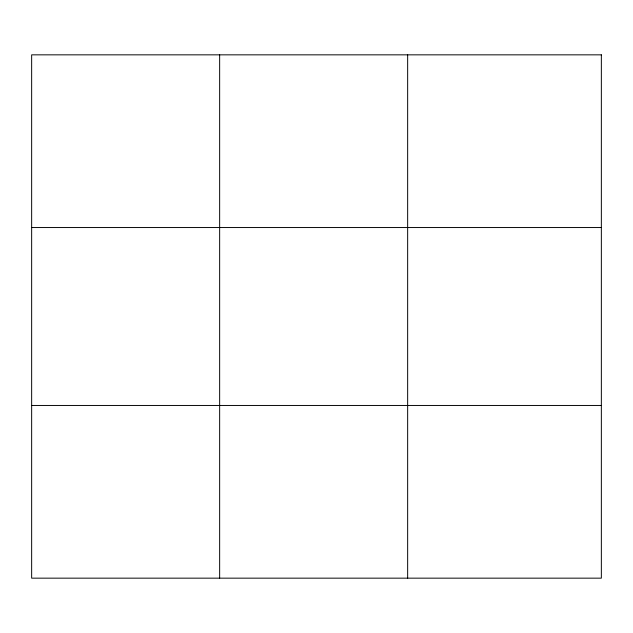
<?xml version="1.0" encoding="UTF-8"?>
<svg xmlns="http://www.w3.org/2000/svg" width="633" height="633" viewBox="0 0 633 633"><rect width="100%" height="100%" fill="white"/><g stroke="black" fill="none" stroke-linecap="round" stroke-linejoin="round"><path stroke-width="0.95" d="M219.651 54.842L219.651 578.158M407.652 54.842L407.652 578.158M31.65 227.54L601.35 227.54M31.65 405.46L601.35 405.46M601.35 54.842L601.35 578.158L31.65 578.158L31.65 54.842L601.35 54.842"/></g></svg>
